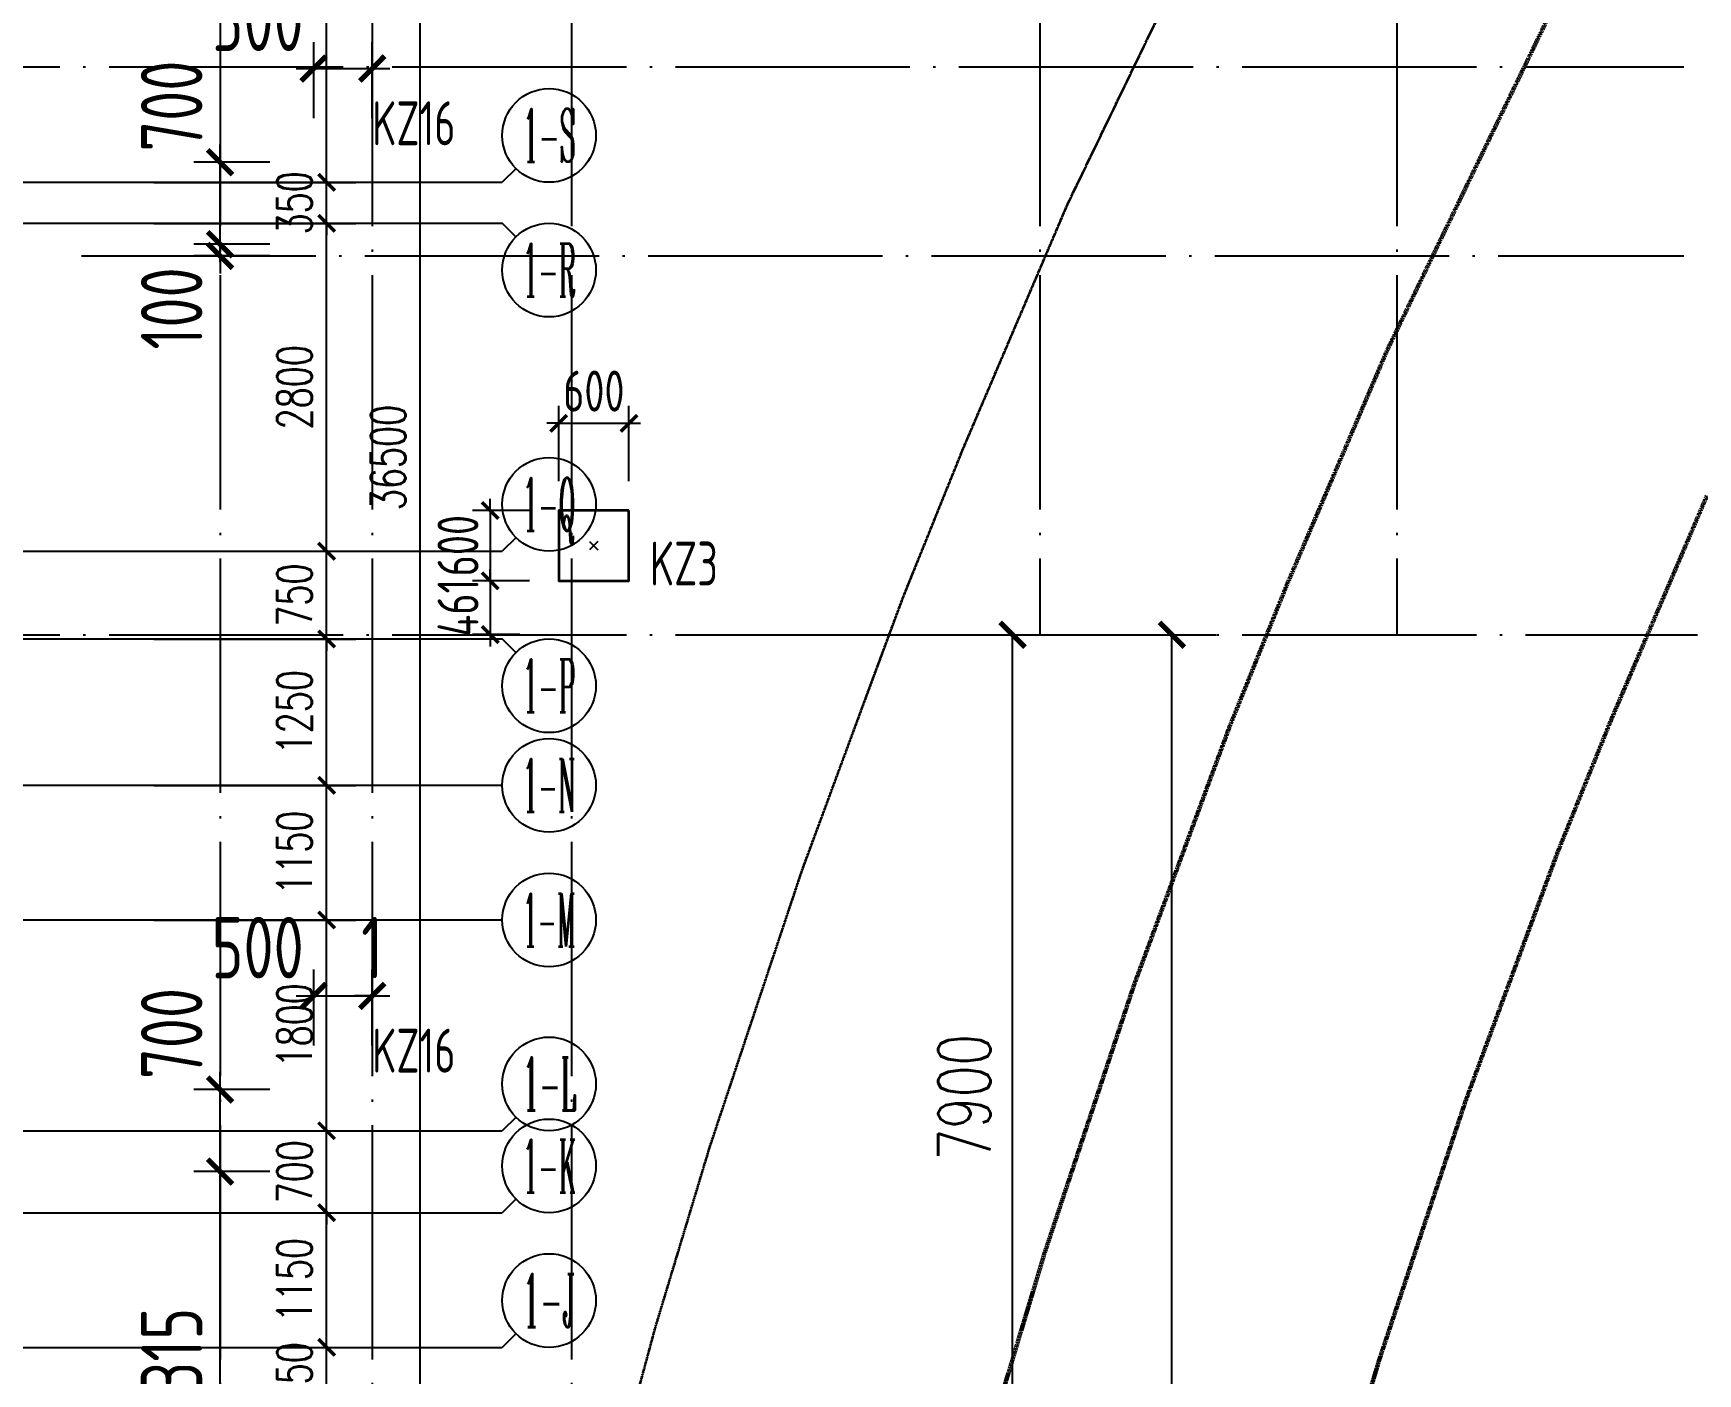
# Model space of a CAD drawing. Header units: millimetres. Extents: x 1089227 to 13101469, y 618865 to 10240562.
# Drawn here: x 1892839 to 1907056, y 4931400 to 4942848 of the extents above; entities that cross this region are included whole.
import ezdxf
from ezdxf.enums import TextEntityAlignment as Align

# ---------------------------------------------------------------- set-up
doc = ezdxf.new("R2010")
doc.units = ezdxf.units.MM
doc.header["$LTSCALE"] = 1000
doc.header["$PDMODE"] = 3
doc.header["$PDSIZE"] = 200
for name, pattern in [('A09-G-CTRL-用地红线+建筑退线_设计区$0$A02-G-MAIN-用地红线+退线_设计区$0$Redline1', [20, 10, -2, 2, -2, 2, -2]), ('A09-G-CTRL-用地红线+建筑退线_设计区$0$Controlline1', [12.8, 8, -1.6, 1.6, -1.6]), ('DOTE', [2.42, 2, -0.2, 0.02, -0.2])]:
    doc.linetypes.add(name, pattern=pattern)
doc.layers.get('0').update_dxf_attribs({"linetype": 'CONTINUOUS'})
doc.layers.get('Defpoints').update_dxf_attribs({"linetype": 'CONTINUOUS'})
for name, color, linetype, lineweight in [('A09-G-CTRL-用地红线+建筑退线_设计区$0$Z-REDL(用地红线)', 10, 'CONTINUOUS', 60), ('A09-G-CTRL-用地红线+建筑退线_设计区$0$Z-REDL-CTRL(建筑控制线)', 40, 'CONTINUOUS', 35), ('S-COLU', 30, 'CONTINUOUS', 0)]:
    doc.layers.add(name, color=color, linetype=linetype, lineweight=lineweight)
for name, color, linetype in [('AXIS', 3, 'CONTINUOUS'), ('AXIS_TEXT', 7, 'CONTINUOUS'), ('COLU_DIM', 3, 'CONTINUOUS'), ('COLU_NUM', 7, 'CONTINUOUS'), ('DOTE', 1, 'DOTE'), ('PUB_DIM', 3, 'CONTINUOUS'), ('单形心', 4, 'CONTINUOUS')]:
    doc.layers.add(name, color=color, linetype=linetype)
doc.styles.add('_TCH_AXIS', font='COMPLEX', dxfattribs={"bigfont": 'AllInOneBig.shx'})
doc.styles.add('_TCH_DIM_T3', font='SIMPLEX', dxfattribs={"width": 0.705882, "bigfont": 'AllInOneBig.shx'})
doc.styles.add('COMPLEX', font='COMPLEX', dxfattribs={"bigfont": 'AllInOneBig.shx'})
doc.styles.add('TSSD_Dimension', font='tssdeng.shx', dxfattribs={"width": 0.75, "bigfont": 'Hztxt.shx'})
doc.styles.add('TSSD_Label', font='Tssdeng.shx', dxfattribs={"width": 0.7, "bigfont": 'hztxt.shx'})
doc.dimstyles.new('_TCH_ARCH&&100', dxfattribs={"dimtxt": 297.5, "dimasz": 100, "dimexe": 250, "dimexo": 300, "dimgap": 126.25, "dimtad": 1, "dimdec": 0, "dimzin": 0, "dimdsep": 46, "dimtxsty": '_TCH_DIM_T3', "dimblk": 'ARCHTICK', "dimcen": 0.09, "dimclrt": 7, "dimazin": 2, "dimtfac": 1, "dimtdec": 0, "dimtix": 1, "dimtmove": 2, "dimatfit": 3, "dimfxl": 0, "dimtolj": 1, "dimtzin": 0, "dimarcsym": 0})
doc.dimstyles.new('_TCH_ARCH&&150', dxfattribs={"dimtxt": 446.25, "dimasz": 150, "dimexe": 375, "dimexo": 450, "dimgap": 189.375, "dimtad": 1, "dimdec": 0, "dimzin": 0, "dimdsep": 46, "dimtxsty": '_TCH_DIM_T3', "dimblk": 'ARCHTICK', "dimcen": 0.09, "dimclrt": 7, "dimazin": 2, "dimtfac": 1, "dimtdec": 0, "dimtix": 1, "dimtmove": 2, "dimatfit": 3, "dimfxl": 0, "dimtolj": 1, "dimtzin": 0, "dimarcsym": 0})
doc.dimstyles.new('TSSD_100_100', dxfattribs={"dimtxt": 350, "dimasz": 100, "dimexe": 150, "dimexo": 250, "dimgap": 100, "dimtad": 1, "dimdec": 0, "dimzin": 0, "dimdsep": 46, "dimtxsty": 'TSSD_Dimension', "dimblk": 'ARCHTICK', "dimblk1": 'ARCHTICK', "dimblk2": 'ARCHTICK', "dimcen": 0, "dimdle": 100, "dimclrt": 7, "dimadec": 0, "dimazin": 0, "dimtfac": 1, "dimtdec": 0, "dimtix": 1, "dimtmove": 2, "dimatfit": 3, "dimfxl": 0, "dimtolj": 1, "dimtzin": 0, "dimarcsym": 0})
doc.dimstyles.new('TSSD_150_150', dxfattribs={"dimtxt": 525, "dimasz": 150, "dimexe": 225, "dimexo": 375, "dimgap": 150, "dimtad": 1, "dimdec": 0, "dimzin": 0, "dimdsep": 46, "dimtxsty": 'TSSD_Dimension', "dimblk": 'ARCHTICK', "dimblk1": 'ARCHTICK', "dimblk2": 'ARCHTICK', "dimcen": 0, "dimdle": 150, "dimclrt": 7, "dimadec": 0, "dimazin": 0, "dimtfac": 1, "dimtdec": 0, "dimtix": 1, "dimtmove": 2, "dimatfit": 3, "dimfxl": 0, "dimtolj": 1, "dimtzin": 0, "dimarcsym": 0})

# ---------------------------------------------------------------- blocks, each defined once
blk = doc.blocks.new('0323最综用地红线')
at = {"layer": 'A09-G-CTRL-用地红线+建筑退线_设计区$0$Z-REDL(用地红线)', "color": 1, "linetype": 'A09-G-CTRL-用地红线+建筑退线_设计区$0$A02-G-MAIN-用地红线+退线_设计区$0$Redline1', "ltscale": 0.0005}
for points in [[(8341278, 3653371), (8340462, 3651462), (8340004, 3650329), (8339215, 3648197), (8338482, 3645999), (8338065, 3644619), (8337678, 3643190), (8337310, 3641674), (8336945, 3639961), (8336653, 3638416), (8336242, 3635695), (8335994, 3633500), (8335758, 3630075), (8335733, 3627948), (8335761, 3625910), (8335913, 3623090), (8336084, 3621295), (8336291, 3619275), (8336618, 3616287)], [(8352118, 3682597), (8339196, 3655957), (8338547, 3654614), (8337692, 3652614), (8337206, 3651412), (8336385, 3649193), (8335622, 3646907), (8335181, 3645444), (8334772, 3643936), (8334385, 3642340), (8334004, 3640553), (8333695, 3638919), (8333267, 3636087), (8333005, 3633771), (8332759, 3630196), (8332733, 3627945), (8332762, 3625809), (8332921, 3622867), (8333098, 3621000), (8333308, 3618959), (8333635, 3615966)]]:
    blk.add_lwpolyline(points, dxfattribs=at)
at = {"layer": 'A09-G-CTRL-用地红线+建筑退线_设计区$0$Z-REDL-CTRL(建筑控制线)', "linetype": 'A09-G-CTRL-用地红线+建筑退线_设计区$0$Controlline1', "ltscale": 0.0005, "flags": 128}
blk.add_lwpolyline([(8299567, 3686108), (8326626, 3675265), (8336400, 3687495), (8338983, 3690878), (8341712, 3688883), (8341724, 3688834), (8348492, 3681996), (8336495, 3657264), (8335815, 3655857), (8334921, 3653765), (8334408, 3652495), (8333554, 3650188), (8332762, 3647815), (8332296, 3646270), (8331866, 3644682), (8331460, 3643007), (8331063, 3641145), (8330737, 3639422), (8330293, 3636480), (8330017, 3634043), (8329761, 3630317), (8329732, 3627942), (8329763, 3625708), (8329928, 3622644), (8330113, 3620704), (8330325, 3618642), (8330653, 3615645), (8331572, 3606971), (8333151, 3600656), (8334420, 3595620), (8335099, 3592902), (8332162, 3588340), (8329462, 3587873), (8325135, 3587049), (8322510, 3586515), (8319525, 3585891), (8317926, 3585544), (8316578, 3585249), (8315535, 3585011), (8313300, 3584499), (8310791, 3583894), (8309251, 3583537), (8305740, 3582637), (8303918, 3582156), (8302104, 3581668), (8299703, 3581012), (8297227, 3580315), (8295056, 3579682), (8292998, 3579074), (8290643, 3578358), (8288572, 3577710), (8287591, 3577398), (8286161, 3576940), (8284503, 3576401), (8282624, 3575767), (8281086, 3575247), (8278146, 3574222), (8273894, 3572680), (8272471, 3572149), (8271089, 3571640), (8267888, 3570407), (8264331, 3569000), (8260702, 3567515), (8258549, 3566609), (8254947, 3565066), (8252185, 3563832), (8250834, 3563232), (8249176, 3562470), (8247994, 3561930), (8245505, 3560754), (8242980, 3559544), (8239801, 3558013), (8237959, 3557076), (8235838, 3555996), (8233384, 3554698), (8228450, 3552051), (8226178, 3550787), (8222141, 3548504), (8215629, 3544667), (8213710, 3543497), (8193657, 3531175), (8180322, 3522990), (8166408, 3514440), (8156991, 3508658), (8151138, 3505062), (8142685, 3507267), (8121171, 3545747), (8120724, 3546549), (8120233, 3547383), (8119272, 3548967), (8118108, 3550752), (8117067, 3552244), (8115806, 3553970), (8115672, 3554140), (8146431, 3575790), (8162146, 3587599), (8162295, 3588125), (8199863, 3615253), (8204215, 3618404), (8231584, 3638167), (8260590, 3655826), (8295376, 3680010)], close=True, dxfattribs=at)
blk = doc.blocks.new('_AXISO')
blk.add_circle((0, 0), 0.5)
at = {"layer": 'AXIS_TEXT', "style": 'COMPLEX', "width": 1.041667}
blk.add_attdef('A', text='', height=0.56, dxfattribs=at).set_placement((-0.25, -0.28), (0.25, -0.28), align=Align.FIT)
blk = doc.blocks.new('_ArchTick')
at = {"color": 0, "linetype": 'ByBlock', "const_width": 0.3}
blk.add_lwpolyline([(-0.707, -0.707), (0.707, 0.707)], dxfattribs=at)
blk = doc.blocks.new('*D294')
at = {"layer": 'AXIS', "color": 0, "lineweight": -2, "transparency": 16777216}
for p, q in [((-7567, 132263), (-5041, 132263)), ((-5291, 95763), (-5291, 132263)), ((-7567, 95763), (-5041, 95763))]:
    blk.add_line(p, q, dxfattribs=at)
at = {"layer": 'Defpoints', "color": 0, "transparency": 16777216}
for p in [(-7867, 132263), (-5291, 132263), (-7867, 95763)]:
    blk.add_point(p, dxfattribs=at)
at = {"layer": 'AXIS', "color": 0, "lineweight": -2, "transparency": 16777216, "xscale": 100, "yscale": 100, "zscale": 100}
for p, rotation in [((-5291, 132263), 90), ((-5291, 95763), 270)]:
    blk.add_blockref('_ArchTick', p, dxfattribs=dict(at, rotation=rotation))
at = {"layer": 'AXIS', "color": 7, "transparency": 16777216, "insert": (-5566, 114013), "char_height": 297.5, "attachment_point": 5, "rotation": 90, "style": '_TCH_DIM_T3'}
blk.add_mtext('\\A1;36500', dxfattribs=at)
blk = doc.blocks.new('*D302')
at = {"layer": 'AXIS', "color": 0, "lineweight": -2, "transparency": 16777216}
for p, q in [((-6091, 106413), (-6091, 106513)), ((-7567, 106413), (-5841, 106413)), ((-6091, 105963), (-6091, 106413)), ((-7567, 105963), (-5841, 105963)), ((-6091, 105963), (-6091, 105863))]:
    blk.add_line(p, q, dxfattribs=at)
at = {"layer": 'Defpoints', "color": 0, "transparency": 16777216}
for p in [(-7867, 106413), (-6091, 106413), (-7867, 105963)]:
    blk.add_point(p, dxfattribs=at)
at = {"layer": 'AXIS', "color": 0, "lineweight": -2, "transparency": 16777216, "xscale": 100, "yscale": 100, "zscale": 100}
for p, rotation in [((-6091, 106413), 270), ((-6091, 105963), 90)]:
    blk.add_blockref('_ArchTick', p, dxfattribs=dict(at, rotation=rotation))
at = {"layer": 'AXIS', "color": 7, "transparency": 16777216, "insert": (-6366, 106188), "char_height": 297.5, "attachment_point": 5, "rotation": 90, "style": '_TCH_DIM_T3'}
blk.add_mtext('\\A1;450', dxfattribs=at)
blk = doc.blocks.new('*D303')
at = {"layer": 'AXIS', "color": 0, "lineweight": -2, "transparency": 16777216}
for p, q in [((-7567, 107563), (-5841, 107563)), ((-6091, 106413), (-6091, 107563)), ((-7567, 106413), (-5841, 106413))]:
    blk.add_line(p, q, dxfattribs=at)
at = {"layer": 'Defpoints', "color": 0, "transparency": 16777216}
for p in [(-7867, 107563), (-6091, 107563), (-7867, 106413)]:
    blk.add_point(p, dxfattribs=at)
at = {"layer": 'AXIS', "color": 0, "lineweight": -2, "transparency": 16777216, "xscale": 100, "yscale": 100, "zscale": 100}
for p, rotation in [((-6091, 107563), 90), ((-6091, 106413), 270)]:
    blk.add_blockref('_ArchTick', p, dxfattribs=dict(at, rotation=rotation))
at = {"layer": 'AXIS', "color": 7, "transparency": 16777216, "insert": (-6366, 106988), "char_height": 297.5, "attachment_point": 5, "rotation": 90, "style": '_TCH_DIM_T3'}
blk.add_mtext('\\A1;1150', dxfattribs=at)
blk = doc.blocks.new('*D304')
at = {"layer": 'AXIS', "color": 0, "lineweight": -2, "transparency": 16777216}
for p, q in [((-6091, 108263), (-6091, 108363)), ((-7567, 108263), (-5841, 108263)), ((-6091, 107563), (-6091, 108263)), ((-7567, 107563), (-5841, 107563)), ((-6091, 107563), (-6091, 107463))]:
    blk.add_line(p, q, dxfattribs=at)
at = {"layer": 'Defpoints', "color": 0, "transparency": 16777216}
for p in [(-7867, 108263), (-6091, 108263), (-7867, 107563)]:
    blk.add_point(p, dxfattribs=at)
at = {"layer": 'AXIS', "color": 0, "lineweight": -2, "transparency": 16777216, "xscale": 100, "yscale": 100, "zscale": 100}
for p, rotation in [((-6091, 108263), 270), ((-6091, 107563), 90)]:
    blk.add_blockref('_ArchTick', p, dxfattribs=dict(at, rotation=rotation))
at = {"layer": 'AXIS', "color": 7, "transparency": 16777216, "insert": (-6366, 107913), "char_height": 297.5, "attachment_point": 5, "rotation": 90, "style": '_TCH_DIM_T3'}
blk.add_mtext('\\A1;700', dxfattribs=at)
blk = doc.blocks.new('*D305')
at = {"layer": 'AXIS', "color": 0, "lineweight": -2, "transparency": 16777216}
for p, q in [((-7567, 110063), (-5841, 110063)), ((-6091, 108263), (-6091, 110063)), ((-7567, 108263), (-5841, 108263))]:
    blk.add_line(p, q, dxfattribs=at)
at = {"layer": 'Defpoints', "color": 0, "transparency": 16777216}
for p in [(-7867, 110063), (-6091, 110063), (-7867, 108263)]:
    blk.add_point(p, dxfattribs=at)
at = {"layer": 'AXIS', "color": 0, "lineweight": -2, "transparency": 16777216, "xscale": 100, "yscale": 100, "zscale": 100}
for p, rotation in [((-6091, 110063), 90), ((-6091, 108263), 270)]:
    blk.add_blockref('_ArchTick', p, dxfattribs=dict(at, rotation=rotation))
at = {"layer": 'AXIS', "color": 7, "transparency": 16777216, "insert": (-6366, 109163), "char_height": 297.5, "attachment_point": 5, "rotation": 90, "style": '_TCH_DIM_T3'}
blk.add_mtext('\\A1;1800', dxfattribs=at)
blk = doc.blocks.new('*D306')
at = {"layer": 'AXIS', "color": 0, "lineweight": -2, "transparency": 16777216}
for p, q in [((-7567, 111213), (-5841, 111213)), ((-6091, 110063), (-6091, 111213)), ((-7567, 110063), (-5841, 110063))]:
    blk.add_line(p, q, dxfattribs=at)
at = {"layer": 'Defpoints', "color": 0, "transparency": 16777216}
for p in [(-7867, 111213), (-6091, 111213), (-7867, 110063)]:
    blk.add_point(p, dxfattribs=at)
at = {"layer": 'AXIS', "color": 0, "lineweight": -2, "transparency": 16777216, "xscale": 100, "yscale": 100, "zscale": 100}
for p, rotation in [((-6091, 111213), 90), ((-6091, 110063), 270)]:
    blk.add_blockref('_ArchTick', p, dxfattribs=dict(at, rotation=rotation))
at = {"layer": 'AXIS', "color": 7, "transparency": 16777216, "insert": (-6366, 110638), "char_height": 297.5, "attachment_point": 5, "rotation": 90, "style": '_TCH_DIM_T3'}
blk.add_mtext('\\A1;1150', dxfattribs=at)
blk = doc.blocks.new('*D307')
at = {"layer": 'AXIS', "color": 0, "lineweight": -2, "transparency": 16777216}
for p, q in [((-7567, 112463), (-5841, 112463)), ((-6091, 111213), (-6091, 112463)), ((-7567, 111213), (-5841, 111213))]:
    blk.add_line(p, q, dxfattribs=at)
at = {"layer": 'Defpoints', "color": 0, "transparency": 16777216}
for p in [(-7867, 112463), (-6091, 112463), (-7867, 111213)]:
    blk.add_point(p, dxfattribs=at)
at = {"layer": 'AXIS', "color": 0, "lineweight": -2, "transparency": 16777216, "xscale": 100, "yscale": 100, "zscale": 100}
for p, rotation in [((-6091, 112463), 90), ((-6091, 111213), 270)]:
    blk.add_blockref('_ArchTick', p, dxfattribs=dict(at, rotation=rotation))
at = {"layer": 'AXIS', "color": 7, "transparency": 16777216, "insert": (-6366, 111838), "char_height": 297.5, "attachment_point": 5, "rotation": 90, "style": '_TCH_DIM_T3'}
blk.add_mtext('\\A1;1250', dxfattribs=at)
blk = doc.blocks.new('*D308')
at = {"layer": 'AXIS', "color": 0, "lineweight": -2, "transparency": 16777216}
for p, q in [((-6091, 113213), (-6091, 113313)), ((-7567, 113213), (-5841, 113213)), ((-6091, 112463), (-6091, 113213)), ((-7567, 112463), (-5841, 112463)), ((-6091, 112463), (-6091, 112363))]:
    blk.add_line(p, q, dxfattribs=at)
at = {"layer": 'Defpoints', "color": 0, "transparency": 16777216}
for p in [(-7867, 113213), (-6091, 113213), (-7867, 112463)]:
    blk.add_point(p, dxfattribs=at)
at = {"layer": 'AXIS', "color": 0, "lineweight": -2, "transparency": 16777216, "xscale": 100, "yscale": 100, "zscale": 100}
for p, rotation in [((-6091, 113213), 270), ((-6091, 112463), 90)]:
    blk.add_blockref('_ArchTick', p, dxfattribs=dict(at, rotation=rotation))
at = {"layer": 'AXIS', "color": 7, "transparency": 16777216, "insert": (-6366, 112838), "char_height": 297.5, "attachment_point": 5, "rotation": 90, "style": '_TCH_DIM_T3'}
blk.add_mtext('\\A1;750', dxfattribs=at)
blk = doc.blocks.new('*D309')
at = {"layer": 'AXIS', "color": 0, "lineweight": -2, "transparency": 16777216}
for p, q in [((-7567, 116013), (-5841, 116013)), ((-6091, 113213), (-6091, 116013)), ((-7567, 113213), (-5841, 113213))]:
    blk.add_line(p, q, dxfattribs=at)
at = {"layer": 'Defpoints', "color": 0, "transparency": 16777216}
for p in [(-7867, 116013), (-6091, 116013), (-7867, 113213)]:
    blk.add_point(p, dxfattribs=at)
at = {"layer": 'AXIS', "color": 0, "lineweight": -2, "transparency": 16777216, "xscale": 100, "yscale": 100, "zscale": 100}
for p, rotation in [((-6091, 116013), 90), ((-6091, 113213), 270)]:
    blk.add_blockref('_ArchTick', p, dxfattribs=dict(at, rotation=rotation))
at = {"layer": 'AXIS', "color": 7, "transparency": 16777216, "insert": (-6366, 114613), "char_height": 297.5, "attachment_point": 5, "rotation": 90, "style": '_TCH_DIM_T3'}
blk.add_mtext('\\A1;2800', dxfattribs=at)
blk = doc.blocks.new('*D310')
at = {"layer": 'AXIS', "color": 0, "lineweight": -2, "transparency": 16777216}
for p, q in [((-6091, 116363), (-6091, 116463)), ((-7567, 116363), (-5841, 116363)), ((-6091, 116013), (-6091, 116363)), ((-7567, 116013), (-5841, 116013)), ((-6091, 116013), (-6091, 115913))]:
    blk.add_line(p, q, dxfattribs=at)
at = {"layer": 'Defpoints', "color": 0, "transparency": 16777216}
for p in [(-7867, 116363), (-6091, 116363), (-7867, 116013)]:
    blk.add_point(p, dxfattribs=at)
at = {"layer": 'AXIS', "color": 0, "lineweight": -2, "transparency": 16777216, "xscale": 100, "yscale": 100, "zscale": 100}
for p, rotation in [((-6091, 116363), 270), ((-6091, 116013), 90)]:
    blk.add_blockref('_ArchTick', p, dxfattribs=dict(at, rotation=rotation))
at = {"layer": 'AXIS', "color": 7, "transparency": 16777216, "insert": (-6366, 116188), "char_height": 297.5, "attachment_point": 5, "rotation": 90, "style": '_TCH_DIM_T3'}
blk.add_mtext('\\A1;350', dxfattribs=at)
blk = doc.blocks.new('*D311')
at = {"layer": 'AXIS', "color": 0, "lineweight": -2, "transparency": 16777216}
for p, q in [((-7567, 120163), (-5841, 120163)), ((-6091, 116363), (-6091, 120163)), ((-7567, 116363), (-5841, 116363))]:
    blk.add_line(p, q, dxfattribs=at)
at = {"layer": 'Defpoints', "color": 0, "transparency": 16777216}
for p in [(-7867, 120163), (-6091, 120163), (-7867, 116363)]:
    blk.add_point(p, dxfattribs=at)
at = {"layer": 'AXIS', "color": 0, "lineweight": -2, "transparency": 16777216, "xscale": 100, "yscale": 100, "zscale": 100}
for p, rotation in [((-6091, 120163), 90), ((-6091, 116363), 270)]:
    blk.add_blockref('_ArchTick', p, dxfattribs=dict(at, rotation=rotation))
at = {"layer": 'AXIS', "color": 7, "transparency": 16777216, "insert": (-6366, 118263), "char_height": 297.5, "attachment_point": 5, "rotation": 90, "style": '_TCH_DIM_T3'}
blk.add_mtext('\\A1;3800', dxfattribs=at)
blk = doc.blocks.new('*D529')
at = {"layer": 'Defpoints', "color": 0, "transparency": 16777216}
for p in [(-408, 112500), (-232, 112500), (-408, 104600)]:
    blk.add_point(p, dxfattribs=at)
at = {"layer": 'PUB_DIM', "color": 0, "lineweight": -2, "transparency": 16777216}
for p, q in [((-232, 104600), (-232, 112500)), ((42, 112500), (143, 112500)), ((42, 104600), (143, 104600))]:
    blk.add_line(p, q, dxfattribs=at)
at = {"layer": 'PUB_DIM', "color": 0, "lineweight": -2, "transparency": 16777216, "xscale": 150, "yscale": 150, "zscale": 150}
for p, rotation in [((-232, 112500), 90), ((-232, 104600), 270)]:
    blk.add_blockref('_ArchTick', p, dxfattribs=dict(at, rotation=rotation))
at = {"layer": 'PUB_DIM', "color": 7, "transparency": 16777216, "insert": (-644, 108550), "char_height": 446.2, "attachment_point": 5, "rotation": 90, "style": '_TCH_DIM_T3'}
blk.add_mtext('\\A1;7900', dxfattribs=at)
blk = doc.blocks.new('*D398')
at = {"layer": 'Defpoints', "color": 0, "transparency": 16777216}
for p in [(-2027, 112500), (1129, 112500), (-2027, 65100)]:
    blk.add_point(p, dxfattribs=at)
at = {"layer": 'PUB_DIM', "color": 0, "lineweight": -2, "transparency": 16777216}
for p, q in [((-1577, 112500), (1504, 112500)), ((1129, 65100), (1129, 112500)), ((-1577, 65100), (1504, 65100))]:
    blk.add_line(p, q, dxfattribs=at)
at = {"layer": 'PUB_DIM', "color": 0, "lineweight": -2, "transparency": 16777216, "xscale": 150, "yscale": 150, "zscale": 150}
for p, rotation in [((1129, 112500), 90), ((1129, 65100), 270)]:
    blk.add_blockref('_ArchTick', p, dxfattribs=dict(at, rotation=rotation))
at = {"layer": 'PUB_DIM', "color": 7, "transparency": 16777216, "insert": (717, 88800), "char_height": 446.2, "attachment_point": 5, "rotation": 90, "style": '_TCH_DIM_T3'}
blk.add_mtext('\\A1;47400', dxfattribs=at)
blk = doc.blocks.new('BANWANG_XINGXIN')
at = {"color": 0}
for points in [[(0.71, 0.71), (-0.71, -0.71)], [(-0.71, 0.71), (0.71, -0.71)]]:
    blk.add_lwpolyline(points, dxfattribs=at)
blk = doc.blocks.new('*D1427')
at = {"layer": 'COLU_DIM', "color": 0, "lineweight": -2, "transparency": 16777216}
for p, q in [((1894434, 4929662), (1894434, 4933277)), ((1894859, 4933127), (1894209, 4933127)), ((1894859, 4929812), (1894209, 4929812))]:
    blk.add_line(p, q, dxfattribs=at)
at = {"layer": 'Defpoints', "color": 0, "transparency": 16777216}
for p in [(1894434, 4933127), (1895234, 4933127), (1895234, 4929812)]:
    blk.add_point(p, dxfattribs=at)
at = {"layer": 'COLU_DIM', "color": 0, "lineweight": -2, "transparency": 16777216, "xscale": 150, "yscale": 150, "zscale": 150}
for p, rotation in [((1894434, 4933127), 90), ((1894434, 4929812), 270)]:
    blk.add_blockref('_ArchTick', p, dxfattribs=dict(at, rotation=rotation))
at = {"layer": 'COLU_DIM', "color": 7, "transparency": 16777216, "insert": (1894021, 4931469), "char_height": 525, "attachment_point": 5, "rotation": 90, "style": 'TSSD_Dimension'}
blk.add_mtext('\\A1;3315', dxfattribs=at)
blk = doc.blocks.new('*D1428')
at = {"layer": 'COLU_DIM', "color": 0, "lineweight": -2, "transparency": 16777216}
for p, q in [((1894434, 4932977), (1894434, 4933977)), ((1894859, 4933827), (1894209, 4933827)), ((1894859, 4933127), (1894209, 4933127))]:
    blk.add_line(p, q, dxfattribs=at)
at = {"layer": 'Defpoints', "color": 0, "transparency": 16777216}
for p in [(1894434, 4933827), (1895234, 4933827), (1895234, 4933127)]:
    blk.add_point(p, dxfattribs=at)
at = {"layer": 'COLU_DIM', "color": 0, "lineweight": -2, "transparency": 16777216, "xscale": 150, "yscale": 150, "zscale": 150}
for p, rotation in [((1894434, 4933827), 90), ((1894434, 4933127), 270)]:
    blk.add_blockref('_ArchTick', p, dxfattribs=dict(at, rotation=rotation))
at = {"layer": 'COLU_DIM', "color": 7, "transparency": 16777216, "insert": (1894021, 4934306), "char_height": 525, "attachment_point": 5, "rotation": 90, "style": 'TSSD_Dimension'}
blk.add_mtext('\\A1;700', dxfattribs=at)
blk = doc.blocks.new('*D1429')
at = {"layer": 'COLU_DIM', "color": 0, "lineweight": -2, "transparency": 16777216}
for p, q in [((1895234, 4934202), (1895234, 4934852)), ((1895734, 4934202), (1895734, 4934852)), ((1895084, 4934627), (1895884, 4934627))]:
    blk.add_line(p, q, dxfattribs=at)
at = {"layer": 'Defpoints', "color": 0, "transparency": 16777216}
for p in [(1895734, 4934627), (1895234, 4933827), (1895734, 4933827)]:
    blk.add_point(p, dxfattribs=at)
at = {"layer": 'COLU_DIM', "color": 0, "lineweight": -2, "transparency": 16777216, "xscale": 150, "yscale": 150, "zscale": 150, "rotation": 180}
blk.add_blockref('_ArchTick', (1895234, 4934627), dxfattribs=at)
at = {"layer": 'COLU_DIM', "color": 0, "lineweight": -2, "transparency": 16777216, "xscale": 150, "yscale": 150, "zscale": 150}
blk.add_blockref('_ArchTick', (1895734, 4934627), dxfattribs=at)
at = {"layer": 'COLU_DIM', "color": 7, "transparency": 16777216, "insert": (1894755, 4935039), "char_height": 525, "attachment_point": 5, "style": 'TSSD_Dimension'}
blk.add_mtext('\\A1;500', dxfattribs=at)
blk = doc.blocks.new('*D1430')
at = {"layer": 'COLU_DIM', "color": 0, "lineweight": -2, "transparency": 16777216}
for p, q in [((1895734, 4934202), (1895734, 4934852)), ((1895735, 4934202), (1895735, 4934852)), ((1895734, 4934627), (1895584, 4934627)), ((1895734, 4934627), (1895735, 4934627)), ((1895735, 4934627), (1895885, 4934627))]:
    blk.add_line(p, q, dxfattribs=at)
at = {"layer": 'Defpoints', "color": 0, "transparency": 16777216}
for p in [(1895735, 4934627), (1895734, 4933827), (1895735, 4933827)]:
    blk.add_point(p, dxfattribs=at)
at = {"layer": 'COLU_DIM', "color": 0, "lineweight": -2, "transparency": 16777216, "xscale": 150, "yscale": 150, "zscale": 150}
blk.add_blockref('_ArchTick', (1895734, 4934627), dxfattribs=at)
at = {"layer": 'COLU_DIM', "color": 0, "lineweight": -2, "transparency": 16777216, "xscale": 150, "yscale": 150, "zscale": 150, "rotation": 180}
blk.add_blockref('_ArchTick', (1895735, 4934627), dxfattribs=at)
at = {"layer": 'COLU_DIM', "color": 7, "transparency": 16777216, "insert": (1895734, 4935039), "char_height": 525, "attachment_point": 5, "style": 'TSSD_Dimension'}
blk.add_mtext('\\A1;1', dxfattribs=at)
blk = doc.blocks.new('*D1438')
at = {"layer": 'COLU_DIM', "color": 0, "lineweight": -2, "transparency": 16777216}
for p, q in [((1894434, 4941047), (1894434, 4941197)), ((1894859, 4941047), (1894209, 4941047)), ((1894434, 4940947), (1894434, 4941047)), ((1894859, 4940947), (1894209, 4940947)), ((1894434, 4940947), (1894434, 4940797))]:
    blk.add_line(p, q, dxfattribs=at)
at = {"layer": 'Defpoints', "color": 0, "transparency": 16777216}
for p in [(1894434, 4941047), (1895234, 4941047), (1895234, 4940947)]:
    blk.add_point(p, dxfattribs=at)
at = {"layer": 'COLU_DIM', "color": 0, "lineweight": -2, "transparency": 16777216, "xscale": 150, "yscale": 150, "zscale": 150}
for p, rotation in [((1894434, 4941047), 270), ((1894434, 4940947), 90)]:
    blk.add_blockref('_ArchTick', p, dxfattribs=dict(at, rotation=rotation))
at = {"layer": 'COLU_DIM', "color": 7, "transparency": 16777216, "insert": (1894021, 4940498), "char_height": 525, "attachment_point": 5, "rotation": 90, "style": 'TSSD_Dimension'}
blk.add_mtext('\\A1;100', dxfattribs=at)
blk = doc.blocks.new('*D1439')
at = {"layer": 'COLU_DIM', "color": 0, "lineweight": -2, "transparency": 16777216}
for p, q in [((1894434, 4940897), (1894434, 4941897)), ((1894859, 4941747), (1894209, 4941747)), ((1894859, 4941047), (1894209, 4941047))]:
    blk.add_line(p, q, dxfattribs=at)
at = {"layer": 'Defpoints', "color": 0, "transparency": 16777216}
for p in [(1894434, 4941747), (1895234, 4941747), (1895234, 4941047)]:
    blk.add_point(p, dxfattribs=at)
at = {"layer": 'COLU_DIM', "color": 0, "lineweight": -2, "transparency": 16777216, "xscale": 150, "yscale": 150, "zscale": 150}
for p, rotation in [((1894434, 4941747), 90), ((1894434, 4941047), 270)]:
    blk.add_blockref('_ArchTick', p, dxfattribs=dict(at, rotation=rotation))
at = {"layer": 'COLU_DIM', "color": 7, "transparency": 16777216, "insert": (1894021, 4942226), "char_height": 525, "attachment_point": 5, "rotation": 90, "style": 'TSSD_Dimension'}
blk.add_mtext('\\A1;700', dxfattribs=at)
blk = doc.blocks.new('*D1440')
at = {"layer": 'COLU_DIM', "color": 0, "lineweight": -2, "transparency": 16777216}
for p, q in [((1895234, 4942122), (1895234, 4942772)), ((1895734, 4942122), (1895734, 4942772)), ((1895084, 4942547), (1895884, 4942547))]:
    blk.add_line(p, q, dxfattribs=at)
at = {"layer": 'Defpoints', "color": 0, "transparency": 16777216}
for p in [(1895734, 4942547), (1895234, 4941747), (1895734, 4941747)]:
    blk.add_point(p, dxfattribs=at)
at = {"layer": 'COLU_DIM', "color": 0, "lineweight": -2, "transparency": 16777216, "xscale": 150, "yscale": 150, "zscale": 150, "rotation": 180}
blk.add_blockref('_ArchTick', (1895234, 4942547), dxfattribs=at)
at = {"layer": 'COLU_DIM', "color": 0, "lineweight": -2, "transparency": 16777216, "xscale": 150, "yscale": 150, "zscale": 150}
blk.add_blockref('_ArchTick', (1895734, 4942547), dxfattribs=at)
at = {"layer": 'COLU_DIM', "color": 7, "transparency": 16777216, "insert": (1894755, 4942959), "char_height": 525, "attachment_point": 5, "style": 'TSSD_Dimension'}
blk.add_mtext('\\A1;500', dxfattribs=at)
blk = doc.blocks.new('*D2228')
at = {"layer": 'COLU_DIM', "color": 0, "lineweight": -2, "transparency": 16777216}
for p, q in [((1897327, 4939022), (1897327, 4939667)), ((1897927, 4939022), (1897927, 4939667)), ((1897327, 4939517), (1897227, 4939517)), ((1897327, 4939517), (1897927, 4939517)), ((1897927, 4939517), (1898027, 4939517))]:
    blk.add_line(p, q, dxfattribs=at)
at = {"layer": 'Defpoints', "color": 0, "transparency": 16777216}
for p in [(1897927, 4939517), (1897327, 4938772), (1897927, 4938772)]:
    blk.add_point(p, dxfattribs=at)
at = {"layer": 'COLU_DIM', "color": 0, "lineweight": -2, "transparency": 16777216, "xscale": 100, "yscale": 100, "zscale": 100}
blk.add_blockref('_ArchTick', (1897327, 4939517), dxfattribs=at)
at = {"layer": 'COLU_DIM', "color": 0, "lineweight": -2, "transparency": 16777216, "xscale": 100, "yscale": 100, "zscale": 100, "rotation": 180}
blk.add_blockref('_ArchTick', (1897927, 4939517), dxfattribs=at)
at = {"layer": 'COLU_DIM', "color": 7, "transparency": 16777216, "insert": (1897627, 4939792), "char_height": 350, "attachment_point": 5, "style": 'TSSD_Dimension'}
blk.add_mtext('\\A1;600', dxfattribs=at)
blk = doc.blocks.new('*D2229')
at = {"layer": 'COLU_DIM', "color": 0, "lineweight": -2, "transparency": 16777216}
for p, q in [((1897077, 4938772), (1896592, 4938772)), ((1896742, 4938772), (1896742, 4938872)), ((1896742, 4938772), (1896742, 4938172)), ((1897077, 4938172), (1896592, 4938172)), ((1896742, 4938172), (1896742, 4938072))]:
    blk.add_line(p, q, dxfattribs=at)
at = {"layer": 'Defpoints', "color": 0, "transparency": 16777216}
for p in [(1897327, 4938772), (1896742, 4938172), (1897327, 4938172)]:
    blk.add_point(p, dxfattribs=at)
at = {"layer": 'COLU_DIM', "color": 0, "lineweight": -2, "transparency": 16777216, "xscale": 100, "yscale": 100, "zscale": 100}
for p, rotation in [((1896742, 4938772), 270), ((1896742, 4938172), 90)]:
    blk.add_blockref('_ArchTick', p, dxfattribs=dict(at, rotation=rotation))
at = {"layer": 'COLU_DIM', "color": 7, "transparency": 16777216, "insert": (1896467, 4938472), "char_height": 350, "attachment_point": 5, "rotation": 90, "style": 'TSSD_Dimension'}
blk.add_mtext('\\A1;600', dxfattribs=at)
blk = doc.blocks.new('*D2230')
at = {"layer": 'COLU_DIM', "color": 0, "lineweight": -2, "transparency": 16777216}
for p, q in [((1896742, 4938172), (1896742, 4938272)), ((1897077, 4938172), (1896592, 4938172)), ((1896742, 4938172), (1896742, 4937712)), ((1896995, 4937712), (1896592, 4937712)), ((1896742, 4937712), (1896742, 4937612))]:
    blk.add_line(p, q, dxfattribs=at)
at = {"layer": 'Defpoints', "color": 0, "transparency": 16777216}
for p in [(1897327, 4938172), (1896742, 4937712), (1897245, 4937712)]:
    blk.add_point(p, dxfattribs=at)
at = {"layer": 'COLU_DIM', "color": 0, "lineweight": -2, "transparency": 16777216, "xscale": 100, "yscale": 100, "zscale": 100}
for p, rotation in [((1896742, 4938172), 270), ((1896742, 4937712), 90)]:
    blk.add_blockref('_ArchTick', p, dxfattribs=dict(at, rotation=rotation))
at = {"layer": 'COLU_DIM', "color": 7, "transparency": 16777216, "insert": (1896467, 4937942), "char_height": 350, "attachment_point": 5, "rotation": 90, "style": 'TSSD_Dimension'}
blk.add_mtext('\\A1;461', dxfattribs=at)
blk = doc.blocks.new('塔楼轴网260428')
at = {"layer": 'AXIS'}
for p, q in [((-4473.5, 116480.6), (-4590.7, 116363.5)), ((-7867.2, 116363.5), (-4590.7, 116363.5)), ((-7867.2, 116013.5), (-4590.7, 116013.5)), ((-4473.5, 115896.3), (-4590.7, 116013.5)), ((-4473.5, 113330.6), (-4590.7, 113213.5)), ((-7867.2, 113213.5), (-4590.7, 113213.5)), ((-7867.2, 112463.5), (-4590.7, 112463.5)), ((-4473.5, 112346.3), (-4590.7, 112463.5)), ((-7867.2, 111213.5), (-4590.7, 111213.5)), ((-7867.2, 110063.5), (-4590.7, 110063.5)), ((-4473.5, 108380.6), (-4590.7, 108263.5)), ((-7867.2, 108263.5), (-4590.7, 108263.5)), ((-4473.5, 107680.6), (-4590.7, 107563.5)), ((-7867.2, 107563.5), (-4590.7, 107563.5)), ((-4473.5, 106530.6), (-4590.7, 106413.5)), ((-7867.2, 106413.5), (-4590.7, 106413.5))]:
    blk.add_line(p, q, dxfattribs=at)
at = {"layer": 'DOTE', "color": 14}
for p, q in [((-41200.7, 116363.5), (-7867.2, 116363.5)), ((-41200.7, 116013.5), (-7867.2, 116013.5)), ((-41200.7, 113213.5), (-7867.2, 113213.5)), ((-41200.7, 112463.5), (-7867.2, 112463.5)), ((-41200.7, 111213.5), (-7867.2, 111213.5)), ((-41200.7, 110063.5), (-7867.2, 110063.5)), ((-41200.7, 108263.5), (-7867.2, 108263.5)), ((-41200.7, 107563.5), (-7867.2, 107563.5)), ((-41200.7, 106413.5), (-7867.2, 106413.5))]:
    blk.add_line(p, q, dxfattribs=at)
at = {"layer": 'AXIS'}
ref = blk.add_blockref('_AXISO', (-4190.7, 116763.5), dxfattribs=dict(at, xscale=800, yscale=800, zscale=800))
ref.add_attrib('A', '1-S', dxfattribs={"layer": 'AXIS_TEXT', "height": 452.55, "style": '_TCH_AXIS', "width": 0.381818}).set_placement((-4416.9, 116537.2), (-3964.4, 116537.2), align=Align.FIT)
ref = blk.add_blockref('_AXISO', (-4190.7, 115613.5), dxfattribs=dict(at, xscale=800, yscale=800, zscale=800))
ref.add_attrib('A', '1-R', dxfattribs={"layer": 'AXIS_TEXT', "height": 452.55, "style": '_TCH_AXIS', "width": 0.355932}).set_placement((-4416.9, 115387.2), (-3964.4, 115387.2), align=Align.FIT)
ref = blk.add_blockref('_AXISO', (-4190.7, 113613.5), dxfattribs=dict(at, xscale=800, yscale=800, zscale=800))
ref.add_attrib('A', '1-Q', dxfattribs={"layer": 'AXIS_TEXT', "height": 452.55, "style": '_TCH_AXIS', "width": 0.368421}).set_placement((-4416.9, 113387.2), (-3964.4, 113387.2), align=Align.FIT)
ref = blk.add_blockref('_AXISO', (-4190.7, 112063.5), dxfattribs=dict(at, xscale=800, yscale=800, zscale=800))
ref.add_attrib('A', '1-P', dxfattribs={"layer": 'AXIS_TEXT', "height": 452.55, "style": '_TCH_AXIS', "width": 0.362069}).set_placement((-4416.9, 111837.2), (-3964.4, 111837.2), align=Align.FIT)
ref = blk.add_blockref('_AXISO', (-4190.7, 111213.5), dxfattribs=dict(at, xscale=800, yscale=800, zscale=800))
ref.add_attrib('A', '1-N', dxfattribs={"layer": 'AXIS_TEXT', "height": 452.55, "style": '_TCH_AXIS', "width": 0.35}).set_placement((-4416.9, 110987.2), (-3964.4, 110987.2), align=Align.FIT)
ref = blk.add_blockref('_AXISO', (-4190.7, 110063.5), dxfattribs=dict(at, xscale=800, yscale=800, zscale=800))
ref.add_attrib('A', '1-M', dxfattribs={"layer": 'AXIS_TEXT', "height": 452.55, "style": '_TCH_AXIS', "width": 0.33871}).set_placement((-4416.9, 109837.2), (-3964.4, 109837.2), align=Align.FIT)
ref = blk.add_blockref('_AXISO', (-4190.7, 108663.5), dxfattribs=dict(at, xscale=800, yscale=800, zscale=800))
ref.add_attrib('A', '1-L', dxfattribs={"layer": 'AXIS_TEXT', "height": 452.55, "style": '_TCH_AXIS', "width": 0.375}).set_placement((-4416.9, 108437.2), (-3964.4, 108437.2), align=Align.FIT)
ref = blk.add_blockref('_AXISO', (-4190.7, 107963.5), dxfattribs=dict(at, xscale=800, yscale=800, zscale=800))
ref.add_attrib('A', '1-K', dxfattribs={"layer": 'AXIS_TEXT', "height": 452.55, "style": '_TCH_AXIS', "width": 0.35}).set_placement((-4416.9, 107737.2), (-3964.4, 107737.2), align=Align.FIT)
ref = blk.add_blockref('_AXISO', (-4190.7, 106813.5), dxfattribs=dict(at, xscale=800, yscale=800, zscale=800))
ref.add_attrib('A', '1-J', dxfattribs={"layer": 'AXIS_TEXT', "height": 452.55, "style": '_TCH_AXIS', "width": 0.403846}).set_placement((-4416.9, 106587.2), (-3964.4, 106587.2), align=Align.FIT)
for p1, p2, distance, picture, middle in [((-7867.2, 95763.5), (-7867.2, 132263.5), -2576.5, '*D294', (-5565.7, 114013.5)), ((-7867.2, 116363.5), (-7867.2, 120163.5), -1776.5, '*D311', (-6365.7, 118263.5)), ((-7867.2, 116013.5), (-7867.2, 116363.5), -1776.5, '*D310', (-6365.7, 116188.5)), ((-7867.2, 113213.5), (-7867.2, 116013.5), -1776.5, '*D309', (-6365.7, 114613.5)), ((-7867.2, 112463.5), (-7867.2, 113213.5), -1776.5, '*D308', (-6365.7, 112838.5)), ((-7867.2, 111213.5), (-7867.2, 112463.5), -1776.5, '*D307', (-6365.7, 111838.5)), ((-7867.2, 110063.5), (-7867.2, 111213.5), -1776.5, '*D306', (-6365.7, 110638.5)), ((-7867.2, 108263.5), (-7867.2, 110063.5), -1776.5, '*D305', (-6365.7, 109163.5)), ((-7867.2, 107563.5), (-7867.2, 108263.5), -1776.5, '*D304', (-6365.7, 107913.5)), ((-7867.2, 106413.5), (-7867.2, 107563.5), -1776.5, '*D303', (-6365.7, 106988.5)), ((-7867.2, 105963.5), (-7867.2, 106413.5), -1776.5, '*D302', (-6365.7, 106188.5))]:
    dim = blk.add_aligned_dim(p1=p1, p2=p2, distance=distance, dimstyle='_TCH_ARCH&&100', dxfattribs=at)
    dim.commit()
    dim.dimension.update_dxf_attribs({"geometry": picture, "text_midpoint": middle})
blk = doc.blocks.new('裙房轴网260428')
at = {"layer": 'DOTE', "color": 16, "linetype": 'DOTE'}
for p, q in [((-7000, 137349.7), (-7000, 37155.2)), ((-5701, 137349.7), (-5701, 38193.2)), ((-4000, 137349.7), (-4000, 38193.2)), ((0, 137349.7), (0, 112500)), ((3050, 137349.7), (3050, 112500)), ((-56350, 117350), (5500.5, 117350)), ((-8183.9, 115735), (5500.5, 115735)), ((-56350, 112500), (5617.9, 112500))]:
    blk.add_line(p, q, dxfattribs=at)
at = {"layer": 'PUB_DIM'}
for p1, p2, distance, picture, middle in [((-2027.3, 65100), (-2027.3, 112500), -3156.6, '*D398', (716.9, 88800)), ((-408.4, 104600), (-408.4, 112500), -176.7, '*D529', (-644.1, 108550))]:
    dim = blk.add_aligned_dim(p1=p1, p2=p2, distance=distance, dimstyle='_TCH_ARCH&&150', dxfattribs=at)
    dim.commit()
    dim.dimension.update_dxf_attribs({"geometry": picture, "text_midpoint": middle})
blk = doc.blocks.new('04地块地下轴网260428')
for name in ['裙房轴网260428', '塔楼轴网260428']:
    blk.add_blockref(name, (0, 0))

msp = doc.modelspace()

# ---------------------------------------------------------------- linework, layer by layer
at = {"layer": 'S-COLU', "lineweight": 35}
msp.add_lwpolyline([(1897926.947, 4938772.415), (1897326.947, 4938772.415), (1897326.947, 4938172.415), (1897926.947, 4938172.415)], close=True, dxfattribs=at)

# ---------------------------------------------------------------- block references
for name, p in [('0323最综用地红线', (-6434145.536, 1285525.343)), ('04地块地下轴网260428', (1901435.755, 4825211.796))]:
    msp.add_blockref(name, p)
at = {"layer": '单形心', "xscale": 50, "yscale": 50, "zscale": 50}
msp.add_blockref('BANWANG_XINGXIN', (1897626.947, 4938472.415), dxfattribs=at)

# ---------------------------------------------------------------- texts
at = {"layer": 'COLU_NUM', "style": 'TSSD_Label', "width": 0.7}
for s, p in [('KZ16', (1895733.759, 4941891.796)), ('KZ3', (1898106.19, 4938131.839)), ('KZ16', (1895733.759, 4933971.796))]:
    msp.add_text(s, height=375, dxfattribs=at).set_placement(p)

# ---------------------------------------------------------------- dimensions: what is measured, and where the dimension line sits
at = {"layer": 'COLU_DIM', "color": 3}
for base, p1, p2, picture, middle in [((1895733.759, 4942546.796), (1895233.759, 4941746.796), (1895733.759, 4941746.796), '*D1440', (1894754.865, 4942959.296)), ((1895733.759, 4934626.796), (1895233.759, 4933826.796), (1895733.759, 4933826.796), '*D1429', (1894754.865, 4935039.296))]:
    dim = msp.add_linear_dim(base=base, p1=p1, p2=p2, dimstyle='TSSD_150_150', dxfattribs=at)
    dim.commit()
    dim.dimension.update_dxf_attribs({"geometry": picture, "text_midpoint": middle, "dimtype": 160})
for base, p1, p2, picture, middle in [((1894433.759, 4941746.796), (1895233.759, 4941046.796), (1895233.759, 4941746.796), '*D1439', (1894021.259, 4942225.691)), ((1894433.759, 4941046.796), (1895233.759, 4940946.796), (1895233.759, 4941046.796), '*D1438', (1894021.259, 4940498.191)), ((1894433.759, 4933826.796), (1895233.759, 4933126.796), (1895233.759, 4933826.796), '*D1428', (1894021.259, 4934305.691))]:
    dim = msp.add_linear_dim(base=base, p1=p1, p2=p2, angle=90, dimstyle='TSSD_150_150', dxfattribs=at)
    dim.commit()
    dim.dimension.update_dxf_attribs({"geometry": picture, "text_midpoint": middle, "dimtype": 160})
at = {"layer": 'COLU_DIM'}
dim = msp.add_linear_dim(base=(1897926.947, 4939516.943), p1=(1897326.947, 4938772.415), p2=(1897926.947, 4938772.415), dimstyle='TSSD_100_100', override={"dimzin": 8}, dxfattribs=at)
dim.commit()
dim.dimension.update_dxf_attribs({"geometry": '*D2228', "text_midpoint": (1897626.947, 4939791.943)})
for base, p1, p2, picture, middle in [((1896742.394, 4938172.415), (1897326.947, 4938772.415), (1897326.947, 4938172.415), '*D2229', (1896467.394, 4938472.415)), ((1896742.394, 4937711.796), (1897326.947, 4938172.415), (1897245.08, 4937711.796), '*D2230', (1896467.394, 4937942.106))]:
    dim = msp.add_linear_dim(base=base, p1=p1, p2=p2, angle=90, dimstyle='TSSD_100_100', override={"dimzin": 8}, dxfattribs=at)
    dim.commit()
    dim.dimension.update_dxf_attribs({"geometry": picture, "text_midpoint": middle})
at = {"layer": 'COLU_DIM', "color": 3}
dim = msp.add_linear_dim(base=(1895734.755, 4934626.796), p1=(1895733.759, 4933826.796), p2=(1895734.755, 4933826.796), dimstyle='TSSD_150_150', dxfattribs=at)
dim.commit()
dim.dimension.update_dxf_attribs({"geometry": '*D1430', "text_midpoint": (1895734.257, 4935039.296)})
dim = msp.add_linear_dim(base=(1894433.759, 4933126.796), p1=(1895233.759, 4929811.796), p2=(1895233.759, 4933126.796), angle=90, dimstyle='TSSD_150_150', dxfattribs=at)
dim.commit()
dim.dimension.update_dxf_attribs({"geometry": '*D1427', "text_midpoint": (1894021.259, 4931469.296)})

doc.saveas('drawing.dxf')
